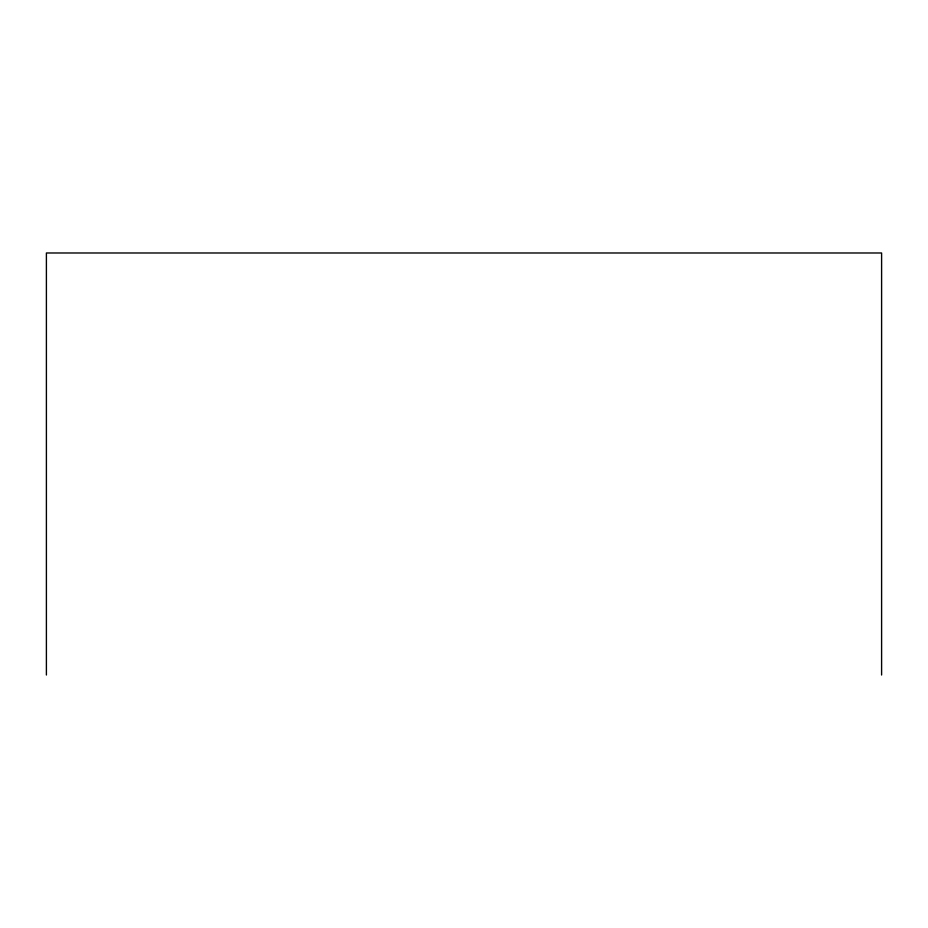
<?xml version="1.0" encoding="UTF-8"?>
<svg xmlns="http://www.w3.org/2000/svg" width="928" height="928" viewBox="0 0 928 928"><rect width="100%" height="100%" fill="white"/><g stroke="black" fill="none" stroke-linecap="round" stroke-linejoin="round"><path stroke-width="1.39" d="M881.6 675.016L881.6 252.984L46.4 252.984L46.4 675.016"/></g></svg>
